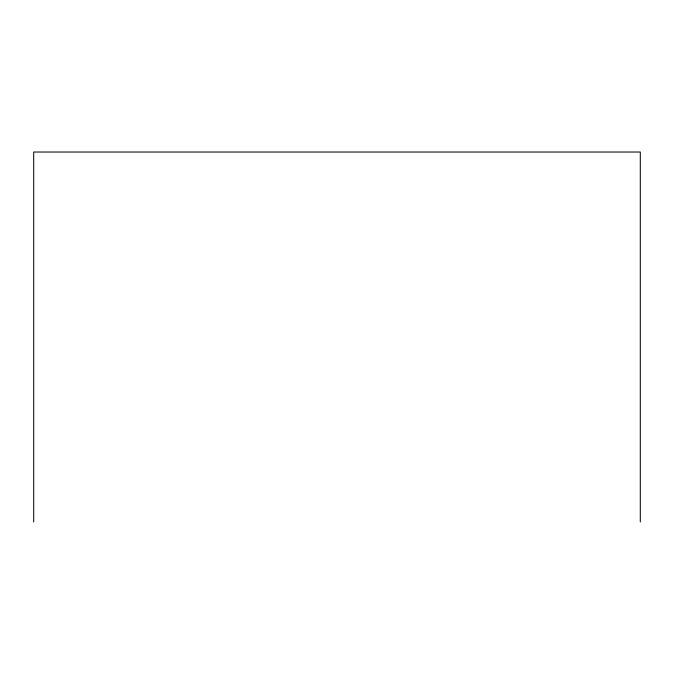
<?xml version="1.0" encoding="UTF-8"?>
<svg xmlns="http://www.w3.org/2000/svg" width="674" height="674" viewBox="0 0 674 674"><rect width="100%" height="100%" fill="white"/><g stroke="black" fill="none" stroke-linecap="round" stroke-linejoin="round"><path stroke-width="1.01" d="M640.3 521.971L640.3 152.029L33.7 152.029L33.7 521.971"/></g></svg>
